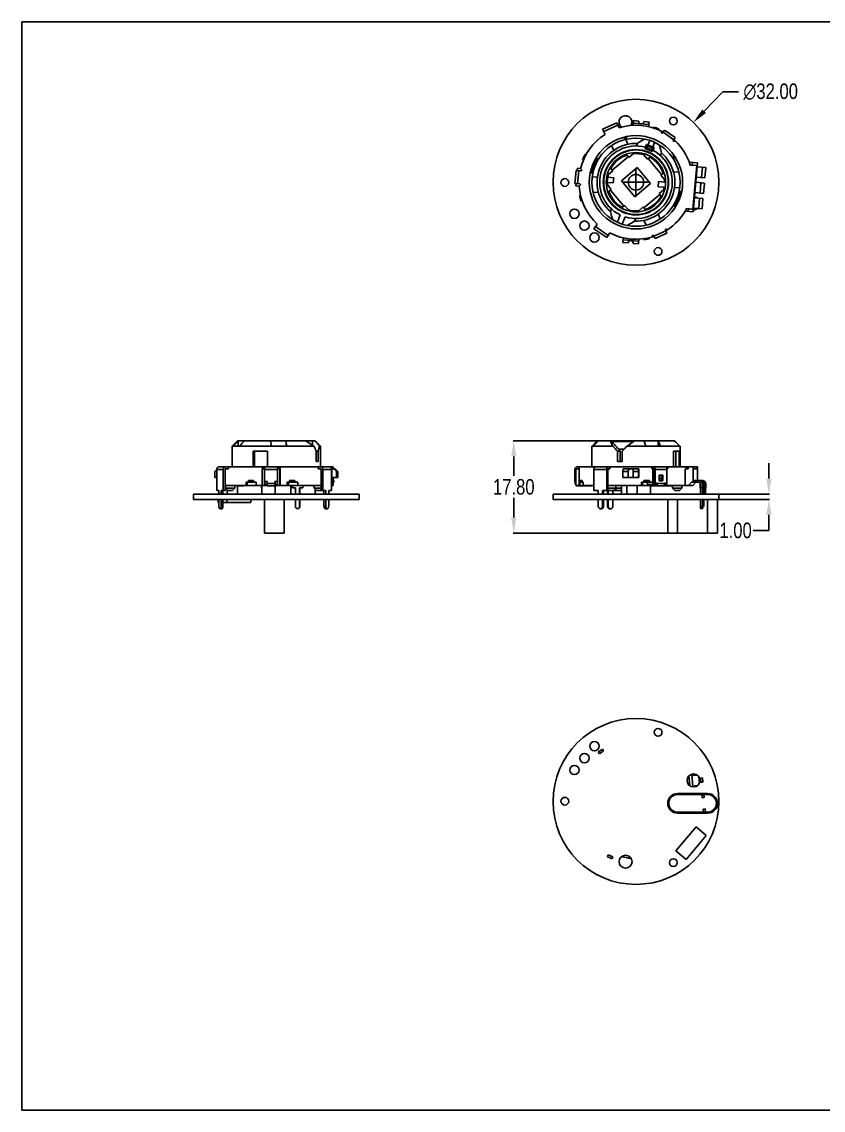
# Model space of a CAD drawing. Header units: millimetres. Extents: x 0 to 297, y 0 to 210.
# Drawn here: x 0 to 154.6, y 0 to 210 of the extents above; entities that cross this region are included whole.
import ezdxf

# ---------------------------------------------------------------- set-up
doc = ezdxf.new("R2010")
doc.units = ezdxf.units.MM
doc.header["$LTSCALE"] = 16.335
doc.header["$PDMODE"] = 3
doc.header["$PDSIZE"] = 0.3125
doc.layers.get('0').update_dxf_attribs({"linetype": 'CONTINUOUS'})
doc.layers.get('Defpoints').update_dxf_attribs({"linetype": 'CONTINUOUS'})
doc.styles.get("Standard").update_dxf_attribs({"font": 'txt', "width": 0.8})
doc.dimstyles.get("Standard").update_dxf_attribs({"dimtxt": 0.15625, "dimasz": 0.1875, "dimexe": 0.125, "dimexo": 0.0625, "dimtad": 0, "dimtih": 1, "dimtoh": 1, "dimdsep": 46, "dimtxsty": 'STANDARD', "dimblk": '_FILLED', "dimblk1": '_FILLED', "dimblk2": '_FILLED', "dimcen": 0.09, "dimazin": 2, "dimtp": 0.01, "dimtm": 0.01, "dimtfac": 1, "dimtofl": 0, "dimtmove": 0, "dimatfit": 3, "dimldrblk": '_FILLED', "dimfxl": 1, "dimtolj": 1, "dimarcsym": 0})

# ---------------------------------------------------------------- blocks, each defined once
blk = doc.blocks.new('_FILLED')
at = {"color": 0, "linetype": 'ByBlock'}
blk.add_solid([(0, 0), (-1, 0.167), (-1, -0.167)], dxfattribs=at)
blk = doc.blocks.new('*D1')
at = {"color": 3, "lineweight": -2}
for p, q in [((135.24, 196.5), (131.63, 192.74)), ((138.24, 196.5), (135.24, 196.5)), ((118.47, 176.36), (118.47, 181.71)), ((115.8, 179.04), (121.15, 179.04))]:
    blk.add_line(p, q, dxfattribs=at)
at = {"layer": 'Defpoints', "color": 0}
for p in [(129.55, 190.58), (107.39, 167.5)]:
    blk.add_point(p, dxfattribs=at)
at = {"color": 3, "lineweight": -2, "xscale": 3, "yscale": 3, "zscale": 3, "rotation": 226.1620560423915}
blk.add_blockref('_FILLED', (129.55, 190.58), dxfattribs=at)
at = {"color": 3, "insert": (144.46, 196.5), "char_height": 3, "attachment_point": 5}
blk.add_mtext('\\A1;∅32.00', dxfattribs=at)
blk = doc.blocks.new('*D2')
at = {"color": 3, "lineweight": -2}
for p, q in [((110.91, 129.15), (94.77, 129.15)), ((94.9, 126.15), (94.9, 122.37)), ((94.9, 114.35), (94.9, 118.12)), ((124.54, 111.35), (94.77, 111.35))]:
    blk.add_line(p, q, dxfattribs=at)
at = {"layer": 'Defpoints', "color": 0}
for p in [(110.97, 129.15), (94.9, 111.35), (124.6, 111.35)]:
    blk.add_point(p, dxfattribs=at)
at = {"color": 3, "lineweight": -2, "xscale": 3, "yscale": 3, "zscale": 3}
for p, rotation in [((94.9, 129.15), 90), ((94.9, 111.35), 270)]:
    blk.add_blockref('_FILLED', p, dxfattribs=dict(at, rotation=rotation))
at = {"color": 3, "insert": (94.9, 120.25), "char_height": 3, "attachment_point": 5}
blk.add_mtext('\\A1;17.80', dxfattribs=at)
blk = doc.blocks.new('*D3')
at = {"color": 3, "lineweight": -2}
for p, q in [((144.11, 121.85), (144.11, 124.85)), ((134.54, 118.85), (144.24, 118.85)), ((134.54, 117.85), (144.24, 117.85)), ((144.11, 114.85), (144.11, 111.85)), ((144.11, 111.85), (141.11, 111.85))]:
    blk.add_line(p, q, dxfattribs=at)
at = {"layer": 'Defpoints', "color": 0}
for p in [(134.47, 118.85), (134.47, 117.85), (144.11, 117.85)]:
    blk.add_point(p, dxfattribs=at)
at = {"color": 3, "lineweight": -2, "xscale": 3, "yscale": 3, "zscale": 3}
for p, rotation in [((144.11, 118.85), 270), ((144.11, 117.85), 90)]:
    blk.add_blockref('_FILLED', p, dxfattribs=dict(at, rotation=rotation))
at = {"color": 3, "insert": (137.69, 111.85), "char_height": 3, "attachment_point": 5}
blk.add_mtext('\\A1;1.00', dxfattribs=at)

msp = doc.modelspace()

# ---------------------------------------------------------------- linework, layer by layer
at = {"color": 7, "linetype": 'Continuous'}
for p, q in [((0, 0), (0, 210)), ((0, 210), (297, 210)), ((114.768, 190.53), (112.049, 189.263)), ((112.508, 188.278), (112.049, 189.263)), ((112.26, 188.809), (114.979, 190.077)), ((115.227, 189.546), (114.768, 190.53)), ((117.928, 190.023), (118.007, 190.922)), ((117.963, 190.424), (120.952, 190.162)), ((119.003, 190.835), (118.007, 190.922)), ((120.995, 190.66), (119.999, 190.748)), ((120.917, 189.761), (120.995, 190.66)), ((121.915, 189.694), (121.897, 189.489)), ((122.868, 189.12), (122.887, 189.33)), ((123.638, 188.592), (123.988, 189.091)), ((126.035, 187.657), (123.988, 189.091)), ((116.534, 187.442), (115.986, 187.659)), ((116.934, 186.376), (116.53, 187.311)), ((116.696, 187.851), (116.534, 187.442)), ((120.772, 186.192), (121.135, 187.108)), ((123.322, 188.909), (123.368, 188.652)), ((123.494, 188.823), (123.373, 188.649)), ((123.494, 188.823), (123.699, 188.679)), ((123.701, 188.682), (125.749, 187.248)), ((125.686, 187.158), (126.035, 187.657)), ((125.747, 187.246), (125.952, 187.102)), ((125.83, 186.928), (125.952, 187.102)), ((125.835, 186.925), (126.092, 186.97)), ((113.776, 186.121), (114.18, 185.186)), ((118.558, 186.035), (118.755, 186.531)), ((120.198, 185.559), (120.493, 186.303)), ((121.686, 184.97), (120.198, 185.559)), ((120.42, 185.686), (120.272, 185.745)), ((120.419, 186.117), (120.51, 186.081)), ((120.437, 185.728), (120.551, 186.28)), ((120.493, 186.303), (121.98, 185.713)), ((121.422, 185.289), (120.609, 185.611)), ((120.721, 186.213), (120.613, 185.691)), ((120.68, 186.014), (121.646, 185.631)), ((121.474, 185.35), (121.753, 185.804)), ((121.759, 185.156), (121.611, 185.214)), ((121.922, 185.736), (121.627, 185.256)), ((121.98, 185.713), (121.686, 184.97)), ((121.701, 185.824), (122.065, 186.74)), ((121.816, 185.563), (121.907, 185.527)), ((108.179, 183.45), (108.389, 183.432)), ((108.866, 184.394), (108.648, 184.413)), ((110.799, 183.691), (111.248, 183.514)), ((116.952, 183.96), (113.887, 181.389)), ((117.08, 183.807), (116.694, 184.267)), ((117.949, 184.536), (117.08, 183.807)), ((120.673, 183.493), (119.944, 184.362)), ((121.133, 183.879), (120.673, 183.493)), ((123.397, 180.557), (120.826, 183.621)), ((123.403, 184.688), (123.206, 184.193)), ((125.644, 183.831), (125.803, 184.23)), ((126.197, 183.612), (125.644, 183.831)), ((128.771, 182.903), (130.343, 182.766)), ((129.303, 182.355), (129.347, 182.853)), ((130.343, 182.766), (129.515, 173.302)), ((106.708, 178.81), (106.926, 181.301)), ((106.926, 181.301), (107.832, 181.222)), ((107.125, 181.284), (107.165, 181.732)), ((107.165, 181.732), (107.794, 181.677)), ((107.424, 181.257), (107.206, 178.767)), ((107.96, 181.468), (107.792, 181.667)), ((110.142, 180.725), (109.691, 180.904)), ((114.016, 181.236), (113.147, 180.507)), ((113.63, 181.696), (114.016, 181.236)), ((118.719, 181.854), (115.655, 179.283)), ((121.29, 178.789), (118.719, 181.854)), ((123.244, 180.429), (123.704, 180.814)), ((126.737, 181.026), (125.72, 180.966)), ((128.959, 182.36), (130.198, 182.251)), ((130.299, 182.268), (129.303, 182.355)), ((130.198, 182.251), (129.461, 173.834)), ((130.278, 182.018), (131.921, 181.875)), ((131.1, 179.939), (131.274, 181.931)), ((131.921, 181.875), (131.747, 179.882)), ((106.708, 178.81), (107.614, 178.731)), ((106.868, 178.345), (106.908, 178.793)), ((111.049, 180.101), (110.032, 180.041)), ((114.096, 178.917), (112.948, 179.017)), ((112.973, 178.512), (113.702, 177.643)), ((113.035, 180.014), (114.183, 179.913)), ((114.183, 179.913), (114.096, 178.917)), ((115.655, 179.283), (118.226, 176.218)), ((118.226, 176.218), (121.29, 178.789)), ((122.85, 179.155), (122.763, 178.159)), ((123.998, 179.055), (122.85, 179.155)), ((123.973, 179.56), (123.244, 180.429)), ((131.66, 178.886), (130.016, 179.03)), ((130.103, 180.026), (131.747, 179.882)), ((130.838, 176.95), (131.012, 178.943)), ((131.66, 178.886), (131.486, 176.894)), ((107.498, 178.29), (106.868, 178.345)), ((107.497, 178.299), (107.697, 178.467)), ((107.779, 176.458), (107.569, 176.477)), ((110.209, 177.046), (111.225, 177.106)), ((113.702, 177.643), (113.242, 177.258)), ((113.548, 177.515), (116.12, 174.451)), ((119.994, 174.112), (123.058, 176.683)), ((122.763, 178.159), (123.911, 178.058)), ((122.93, 176.836), (123.798, 177.565)), ((123.315, 176.376), (122.93, 176.836)), ((125.897, 177.971), (126.913, 178.031)), ((126.001, 174.438), (126.737, 176.51)), ((126.737, 176.51), (127.034, 176.264)), ((126.902, 177.244), (126.785, 177.269)), ((126.874, 177.273), (126.8, 177.335)), ((126.802, 176.683), (126.935, 177.051)), ((127.082, 176.452), (126.802, 176.683)), ((126.803, 177.347), (127.255, 177.168)), ((129.842, 177.038), (131.486, 176.894)), ((107.863, 175.447), (108.081, 175.428)), ((115.813, 174.193), (116.273, 174.579)), ((116.273, 174.579), (117.002, 173.71)), ((126.146, 174.381), (125.698, 174.558)), ((131.398, 175.898), (129.755, 176.041)), ((130.577, 173.962), (130.751, 175.954)), ((131.398, 175.898), (131.224, 173.905)), ((113.543, 173.384), (113.739, 173.879)), ((114.881, 171.332), (115.435, 172.73)), ((115.811, 170.964), (116.365, 172.361)), ((118.997, 173.536), (119.865, 174.265)), ((119.865, 174.265), (120.251, 173.805)), ((123.169, 171.951), (122.765, 172.886)), ((129.515, 173.302), (127.943, 173.439)), ((129.461, 173.834), (128.222, 173.942)), ((128.519, 173.389), (128.562, 173.887)), ((128.562, 173.887), (129.559, 173.8)), ((129.58, 174.049), (131.224, 173.905)), ((110.371, 170.08), (110.994, 170.97)), ((113.115, 168.769), (110.658, 170.49)), ((118.387, 172.037), (118.191, 171.541)), ((120.011, 171.696), (120.415, 170.761)), ((110.371, 170.08), (112.828, 168.36)), ((112.828, 168.36), (113.451, 169.249)), ((115.95, 167.412), (116.029, 168.311)), ((118.939, 167.15), (119.017, 168.049)), ((120.03, 168.147), (120.012, 167.942)), ((121.032, 168.132), (121.051, 168.342)), ((121.623, 168.716), (121.534, 168.471)), ((121.629, 168.718), (121.719, 168.526)), ((121.945, 168.631), (121.719, 168.526)), ((122.158, 168.176), (121.9, 168.728)), ((124.212, 169.686), (121.946, 168.629)), ((122.158, 168.176), (124.424, 169.232)), ((124.424, 169.232), (124.166, 169.784)), ((124.438, 169.794), (124.211, 169.688)), ((124.438, 169.794), (124.348, 169.986)), ((124.599, 169.9), (124.353, 169.989)), ((115.95, 167.412), (116.946, 167.324)), ((118.982, 167.648), (115.994, 167.91)), ((117.942, 167.237), (118.939, 167.15)), ((41.594, 129.148), (40.594, 128.148)), ((40.594, 124.148), (40.594, 128.148)), ((56.319, 128.148), (40.594, 128.148)), ((41.594, 129.148), (56.589, 129.148)), ((41.754, 128.148), (41.754, 129.148)), ((48.029, 129.148), (48.089, 128.148)), ((51.024, 129.148), (51.024, 128.148)), ((51.084, 128.148), (51.024, 129.148)), ((56.594, 129.148), (57.594, 128.148)), ((57.594, 128.148), (57.425, 128.148)), ((57.594, 124.148), (57.594, 128.148)), ((109.973, 124.148), (109.973, 128.148)), ((113.995, 128.148), (109.973, 128.148)), ((110.122, 128.237), (110.032, 128.148)), ((110.973, 129.148), (110.973, 128.9)), ((110.973, 129.148), (125.973, 129.148)), ((118.048, 129.048), (113.82, 129.048)), ((126.973, 128.148), (116.784, 128.148)), ((122.765, 129.148), (122.765, 128.148)), ((125.897, 129.148), (125.935, 129.11)), ((125.973, 129.148), (125.973, 129.074)), ((126.973, 124.148), (126.973, 128.148)), ((44.616, 127.148), (44.616, 124.148)), ((44.616, 127.148), (47.405, 127.148)), ((44.862, 124.148), (44.862, 127.148)), ((47.405, 124.148), (47.405, 127.148)), ((56.798, 127.148), (56.798, 125.148)), ((57.166, 127.148), (56.798, 127.148)), ((57.166, 125.148), (57.166, 127.148)), ((114.881, 127.148), (115.435, 127.148)), ((114.881, 127.148), (114.881, 125.148)), ((116.195, 127.548), (115.081, 127.548)), ((115.435, 125.148), (115.435, 127.148)), ((115.811, 125.148), (115.811, 127.148)), ((125.698, 127.148), (126.803, 127.148)), ((125.698, 127.148), (125.698, 124.148)), ((126.184, 124.148), (126.184, 127.148)), ((126.803, 124.148), (126.803, 127.148)), ((38.053, 124.148), (60.094, 124.148)), ((39.852, 123.748), (39.852, 124.148)), ((46.463, 124.148), (46.463, 123.748)), ((46.663, 123.748), (46.663, 124.148)), ((49.399, 123.748), (49.399, 124.148)), ((49.663, 124.148), (49.663, 123.748)), ((49.831, 123.748), (49.831, 124.148)), ((57.166, 125.148), (56.798, 125.148)), ((57.16, 124.148), (57.16, 123.748)), ((60.094, 123.748), (60.094, 124.148)), ((130.343, 124.148), (107.206, 124.148)), ((107.498, 120.548), (107.497, 124.148)), ((113.451, 123.748), (113.451, 124.148)), ((115.811, 125.148), (114.881, 125.148)), ((121.534, 124.148), (121.534, 123.748)), ((121.623, 123.748), (121.623, 124.148)), ((121.9, 124.148), (121.9, 123.748)), ((124.353, 124.148), (124.353, 124.017)), ((124.599, 123.748), (124.599, 124.148)), ((128.222, 124.148), (128.222, 123.748)), ((128.519, 123.748), (128.519, 124.148)), ((129.515, 121.148), (129.515, 124.148)), ((129.559, 123.748), (129.559, 124.148)), ((130.198, 123.748), (130.198, 124.148)), ((130.299, 123.748), (130.299, 124.148)), ((130.343, 121.498), (130.343, 124.148)), ((37.208, 123.248), (37.6, 123.641)), ((37.208, 122.048), (37.208, 123.248)), ((37.208, 122.048), (37.6, 122.048)), ((37.6, 119.548), (37.6, 123.648)), ((37.6, 123.648), (38.868, 123.648)), ((38.868, 123.648), (38.868, 119.548)), ((39.23, 119.548), (39.23, 123.648)), ((39.321, 123.748), (39.852, 123.748)), ((46.398, 120.548), (46.398, 123.748)), ((46.83, 123.748), (46.398, 123.748)), ((46.829, 121.282), (46.829, 123.648)), ((49.32, 123.648), (46.829, 123.648)), ((49.32, 123.648), (49.32, 121.282)), ((49.337, 123.748), (49.337, 120.548)), ((49.84, 123.748), (49.337, 123.748)), ((49.785, 120.548), (49.785, 123.748)), ((49.84, 120.548), (49.84, 123.748)), ((57.16, 123.748), (57.64, 123.748)), ((57.722, 123.648), (57.722, 119.548)), ((58.05, 123.648), (59.771, 123.648)), ((58.05, 119.548), (58.05, 123.648)), ((59.771, 123.648), (59.771, 119.548)), ((60.482, 123.748), (59.819, 123.748)), ((59.819, 123.748), (59.819, 122.048)), ((59.819, 122.048), (60.98, 122.048)), ((60.094, 120.548), (60.094, 122.048)), ((60.22, 123.748), (60.718, 123.248)), ((60.349, 123.746), (60.351, 123.748)), ((60.98, 123.248), (60.482, 123.748)), ((60.718, 123.248), (60.806, 123.248)), ((60.718, 122.048), (60.718, 123.248)), ((60.806, 122.048), (60.806, 123.248)), ((60.893, 123.248), (60.98, 123.248)), ((60.893, 123.248), (60.893, 122.048)), ((60.98, 122.048), (60.98, 123.248)), ((106.708, 123.648), (106.708, 121.282)), ((106.868, 120.548), (106.868, 123.748)), ((107.498, 123.748), (106.868, 123.748)), ((110.371, 119.548), (110.371, 123.648)), ((110.371, 123.648), (112.828, 123.648)), ((112.828, 123.648), (112.828, 119.548)), ((113.058, 119.548), (113.058, 123.648)), ((113.115, 123.748), (113.451, 123.748)), ((115.994, 123.748), (115.95, 123.248)), ((115.95, 123.248), (116.946, 123.248)), ((115.95, 122.048), (115.95, 123.248)), ((115.95, 122.048), (119.017, 122.048)), ((119.017, 123.748), (115.994, 123.748)), ((116.946, 122.048), (116.946, 123.248)), ((117.944, 123.292), (117.942, 123.248)), ((117.942, 123.248), (118.939, 123.248)), ((117.942, 123.248), (117.942, 122.048)), ((118.939, 123.248), (118.982, 123.748)), ((118.939, 122.048), (118.939, 123.248)), ((119.017, 122.048), (119.017, 123.748)), ((121.534, 123.748), (121.946, 123.748)), ((121.719, 120.748), (121.719, 123.748)), ((121.989, 123.248), (121.719, 123.248)), ((121.989, 123.648), (121.989, 120.982)), ((122.158, 123.648), (124.424, 123.648)), ((122.158, 120.982), (122.158, 123.648)), ((122.928, 122.448), (123.395, 122.448)), ((122.928, 122.448), (122.928, 121.548)), ((123.48, 121.948), (122.928, 121.948)), ((123.019, 122.548), (123.563, 122.548)), ((123.395, 122.448), (123.48, 121.948)), ((123.48, 121.948), (123.48, 121.548)), ((123.653, 122.448), (123.484, 122.448)), ((123.484, 122.448), (123.484, 121.548)), ((123.653, 121.548), (123.653, 122.448)), ((124.599, 123.748), (124.418, 123.748)), ((124.424, 123.648), (124.424, 120.982)), ((124.424, 123.304), (124.438, 123.248)), ((124.438, 123.248), (124.424, 123.248)), ((124.438, 120.548), (124.438, 123.748)), ((128.519, 123.748), (127.943, 123.748)), ((127.943, 123.748), (127.943, 120.548)), ((130.299, 123.748), (129.559, 123.748)), ((39.23, 120.548), (47.345, 120.548)), ((39.275, 120.548), (39.275, 119.998)), ((39.725, 119.548), (39.275, 119.998)), ((39.275, 119.998), (41.075, 119.998)), ((40.625, 119.548), (41.075, 119.998)), ((41.075, 120.548), (41.075, 119.998)), ((41.626, 120.548), (41.626, 118.848)), ((41.626, 120.448), (42.785, 120.448)), ((42.785, 120.548), (42.785, 120.448)), ((43.259, 121.148), (43.259, 120.548)), ((43.259, 121.148), (45.183, 121.148)), ((43.451, 120.548), (43.451, 121.148)), ((43.717, 121.148), (43.717, 121.498)), ((43.717, 121.498), (44.699, 121.498)), ((44.68, 121.498), (44.68, 121.148)), ((44.699, 121.148), (44.699, 121.498)), ((45.183, 120.548), (45.183, 121.148)), ((46.225, 120.062), (46.225, 120.548)), ((46.276, 120.062), (46.225, 120.062)), ((46.276, 118.848), (46.276, 120.548)), ((47.327, 121.282), (46.829, 121.282)), ((46.847, 120.548), (46.847, 121.282)), ((46.873, 121.282), (46.873, 120.748)), ((46.873, 120.748), (47.331, 120.748)), ((47.143, 120.748), (47.143, 120.548)), ((47.327, 120.948), (47.327, 121.282)), ((47.327, 120.948), (48.822, 120.948)), ((47.371, 120.448), (49.041, 120.448)), ((48.822, 121.282), (48.822, 120.948)), ((49.337, 121.282), (48.822, 121.282)), ((48.848, 118.848), (48.848, 120.448)), ((48.856, 120.948), (48.856, 121.282)), ((48.865, 120.848), (48.865, 120.748)), ((48.865, 120.748), (49.337, 120.748)), ((49.038, 120.448), (49.038, 120.748)), ((49.041, 120.748), (49.041, 120.448)), ((49.041, 120.548), (57.722, 120.548)), ((51.16, 121.148), (51.16, 120.548)), ((51.16, 121.148), (53.221, 121.148)), ((51.42, 120.548), (51.42, 121.148)), ((51.654, 121.148), (51.654, 121.498)), ((51.654, 121.498), (52.702, 121.498)), ((51.912, 118.848), (51.912, 120.548)), ((52.202, 120.062), (52.202, 120.548)), ((52.8, 120.062), (52.202, 120.062)), ((52.683, 121.498), (52.683, 121.148)), ((52.702, 121.148), (52.702, 121.498)), ((52.8, 118.848), (52.8, 120.062)), ((53.221, 120.548), (53.221, 121.148)), ((54.225, 120.062), (53.597, 120.062)), ((53.597, 120.062), (53.597, 118.848)), ((53.627, 120.062), (53.627, 118.848)), ((54.194, 120.548), (54.194, 120.062)), ((54.225, 120.548), (54.225, 120.062)), ((56.154, 120.548), (56.154, 120.448)), ((56.154, 120.448), (56.41, 120.448)), ((56.41, 120.548), (56.41, 119.998)), ((56.86, 119.548), (56.41, 119.998)), ((56.41, 119.998), (57.722, 119.998)), ((56.562, 119.846), (56.562, 118.848)), ((59.771, 120.548), (60.094, 120.548)), ((60.094, 121.498), (60.188, 121.498)), ((60.094, 121.148), (60.188, 121.148)), ((60.188, 121.148), (60.188, 121.498)), ((106.868, 121.282), (106.708, 121.282)), ((106.752, 121.282), (106.752, 120.948)), ((106.868, 120.548), (110.371, 120.548)), ((107.25, 120.448), (110.041, 120.448)), ((107.569, 121.498), (108.081, 121.498)), ((107.569, 121.148), (107.569, 121.498)), ((107.569, 121.148), (108.276, 121.148)), ((107.669, 121.148), (107.669, 120.548)), ((107.863, 121.498), (107.863, 121.148)), ((108.081, 121.148), (108.081, 121.498)), ((108.276, 120.548), (108.276, 121.148)), ((109.225, 120.448), (109.225, 120.548)), ((110.041, 120.548), (110.041, 120.448)), ((113.058, 120.548), (121.365, 120.548)), ((113.058, 119.998), (115.655, 119.998)), ((113.253, 119.548), (113.058, 119.743)), ((114.153, 119.548), (114.603, 119.998)), ((114.752, 119.548), (114.452, 119.848)), ((114.603, 120.548), (114.603, 119.998)), ((115.655, 118.848), (115.655, 120.548)), ((116.732, 120.548), (116.732, 118.848)), ((118.732, 120.548), (118.732, 118.848)), ((119.522, 121.148), (121.719, 121.148)), ((119.522, 121.148), (119.522, 120.548)), ((119.71, 120.548), (119.71, 121.148)), ((120.012, 121.498), (121.051, 121.498)), ((120.012, 121.148), (120.012, 121.498)), ((120.706, 120.548), (120.706, 121.148)), ((120.706, 120.748), (122.399, 120.748)), ((121.032, 121.498), (121.032, 121.148)), ((121.051, 121.148), (121.051, 121.498)), ((121.29, 118.848), (121.29, 120.548)), ((121.365, 120.748), (121.365, 120.448)), ((121.365, 120.448), (125.339, 120.448)), ((121.435, 120.748), (121.435, 120.448)), ((121.989, 120.982), (122.611, 120.982)), ((122.399, 120.748), (122.398, 120.848)), ((122.442, 120.982), (122.442, 120.948)), ((122.611, 120.948), (122.611, 120.982)), ((123.97, 120.948), (122.611, 120.948)), ((122.928, 121.548), (123.48, 121.548)), ((123.563, 121.448), (123.019, 121.448)), ((123.484, 121.548), (123.653, 121.548)), ((123.883, 120.548), (129.446, 120.548)), ((123.951, 120.748), (124.438, 120.748)), ((124.424, 120.982), (123.97, 120.982)), ((123.97, 120.982), (123.97, 120.948)), ((124.03, 120.548), (124.03, 120.448)), ((125.542, 120.548), (125.542, 119.998)), ((125.542, 119.998), (127.342, 119.998)), ((125.992, 119.548), (125.542, 119.998)), ((126.892, 119.548), (127.342, 119.998)), ((127.342, 120.548), (127.342, 119.998)), ((129.216, 121.148), (128.618, 120.548)), ((129.216, 121.148), (130.577, 121.148)), ((129.446, 120.548), (130.044, 121.148)), ((129.58, 121.498), (131.274, 121.498)), ((129.58, 121.498), (129.58, 121.148)), ((130.875, 120.848), (130.875, 120.062)), ((130.875, 120.062), (131.276, 120.062)), ((130.928, 120.062), (130.928, 118.848)), ((131.398, 120.848), (131.224, 120.848)), ((131.224, 120.848), (131.224, 120.062)), ((131.276, 120.062), (131.276, 118.848)), ((131.346, 120.062), (131.538, 120.062)), ((131.346, 118.848), (131.346, 120.062)), ((131.398, 120.062), (131.398, 120.848)), ((131.66, 120.848), (131.486, 120.848)), ((131.486, 120.848), (131.486, 120.062)), ((131.538, 120.062), (131.538, 118.848)), ((131.608, 120.062), (131.799, 120.062)), ((131.608, 118.848), (131.608, 120.062)), ((131.66, 120.062), (131.66, 120.848)), ((131.921, 120.848), (131.747, 120.848)), ((131.747, 120.062), (131.747, 120.848)), ((131.799, 118.848), (131.799, 120.062)), ((131.921, 120.062), (131.869, 120.062)), ((131.869, 120.062), (131.869, 118.848)), ((131.921, 120.848), (131.921, 120.062)), ((33.094, 117.848), (33.094, 118.848)), ((65.094, 118.848), (33.094, 118.848)), ((33.094, 117.848), (65.094, 117.848)), ((37.6, 119.548), (38.022, 119.548)), ((37.893, 117.848), (37.893, 117.248)), ((38.022, 118.848), (38.022, 119.548)), ((38.022, 116.548), (38.022, 117.848)), ((38.445, 119.548), (38.445, 118.848)), ((38.445, 119.548), (39.23, 119.548)), ((38.445, 117.848), (38.445, 116.548)), ((38.807, 118.848), (38.807, 119.548)), ((38.807, 116.548), (38.807, 117.848)), ((39.544, 117.848), (39.544, 117.248)), ((39.626, 119.647), (39.626, 118.848)), ((39.725, 119.548), (40.625, 119.548)), ((44.177, 117.848), (44.177, 117.248)), ((46.823, 116.462), (46.823, 117.848)), ((46.839, 111.348), (46.839, 117.848)), ((50.639, 117.848), (50.639, 111.348)), ((52.8, 116.462), (52.8, 117.848)), ((53.597, 117.848), (53.597, 116.462)), ((53.627, 117.848), (53.627, 116.462)), ((56.86, 119.548), (58.623, 119.548)), ((58.296, 119.548), (58.296, 118.848)), ((58.296, 117.848), (58.296, 116.548)), ((58.623, 118.848), (58.623, 119.548)), ((58.623, 116.548), (58.623, 117.848)), ((59.197, 119.548), (59.771, 119.548)), ((59.197, 119.548), (59.197, 118.848)), ((59.197, 117.848), (59.197, 116.548)), ((65.094, 117.848), (65.094, 118.848)), ((102.473, 117.848), (102.473, 118.848)), ((134.473, 118.848), (102.473, 118.848)), ((102.473, 117.848), (134.473, 117.848)), ((110.371, 119.548), (111.19, 119.548)), ((111.19, 118.848), (111.19, 119.548)), ((111.19, 116.548), (111.19, 117.848)), ((112.009, 119.548), (113.124, 119.548)), ((112.009, 119.548), (112.009, 118.848)), ((112.009, 117.848), (112.009, 116.548)), ((112.238, 118.848), (112.238, 119.548)), ((112.238, 116.548), (112.238, 117.848)), ((112.955, 119.548), (112.955, 118.848)), ((112.955, 117.848), (112.955, 116.548)), ((113.124, 118.848), (113.124, 119.548)), ((113.124, 116.548), (113.124, 117.848)), ((113.253, 119.548), (115.651, 119.548)), ((114.031, 119.548), (114.031, 118.848)), ((114.031, 117.848), (114.031, 116.548)), ((124.601, 117.848), (124.601, 111.348)), ((125.992, 119.548), (126.892, 119.548)), ((126.501, 117.848), (126.501, 111.348)), ((130.928, 117.848), (130.928, 116.462)), ((131.276, 117.848), (131.276, 116.462)), ((131.346, 116.462), (131.346, 117.848)), ((131.538, 117.848), (131.538, 116.462)), ((132.301, 111.348), (132.301, 117.848)), ((134.201, 117.848), (134.201, 111.348)), ((134.473, 117.848), (134.473, 118.848)), ((38.022, 117.248), (37.893, 117.248)), ((38.234, 116.048), (38.596, 116.048)), ((38.445, 116.548), (38.807, 116.548)), ((44.177, 117.248), (38.807, 117.248)), ((53.597, 116.462), (53.627, 116.462)), ((58.296, 116.548), (58.623, 116.548)), ((58.583, 116.048), (58.91, 116.048)), ((111.829, 116.048), (111.599, 116.048)), ((112.009, 116.548), (112.238, 116.548)), ((112.955, 116.548), (113.124, 116.548)), ((113.408, 116.048), (113.577, 116.048)), ((130.928, 116.462), (131.276, 116.462)), ((131.311, 116.062), (130.963, 116.062)), ((46.839, 111.348), (50.639, 111.348)), ((124.601, 111.348), (134.201, 111.348)), ((112.009, 69.671), (111.19, 69.098)), ((111.419, 68.77), (112.238, 69.344)), ((112.009, 69.671), (112.238, 69.344)), ((111.419, 68.77), (111.19, 69.098)), ((128.847, 62.616), (128.683, 64.483)), ((129.256, 64.819), (129.469, 62.385)), ((129.554, 64.863), (129.58, 64.556)), ((129.58, 64.556), (130.314, 64.62)), ((130.712, 63.099), (130.604, 64.332)), ((130.928, 64.071), (131.276, 64.102)), ((130.928, 64.071), (130.997, 63.274)), ((131.346, 63.305), (130.997, 63.274)), ((131.346, 63.305), (131.276, 64.102)), ((126.501, 61.113), (132.301, 61.113)), ((132.301, 60.913), (126.501, 60.913)), ((130.309, 62.612), (129.755, 62.563)), ((129.755, 62.563), (129.769, 62.395)), ((131.204, 60.913), (131.259, 60.286)), ((131.608, 60.316), (131.555, 60.913)), ((131.608, 60.316), (131.259, 60.286)), ((126.501, 57.513), (132.301, 57.513)), ((132.301, 57.313), (126.501, 57.313)), ((131.451, 58.094), (131.799, 58.124)), ((131.451, 58.094), (131.501, 57.513)), ((131.519, 57.313), (131.52, 57.297)), ((131.704, 57.313), (131.52, 57.297)), ((131.853, 57.513), (131.799, 58.124)), ((130.06, 54.651), (126.173, 50.019)), ((132.028, 53), (130.06, 54.651)), ((128.141, 48.367), (132.028, 53)), ((112.955, 48.919), (113.124, 49.282)), ((112.955, 48.919), (113.862, 48.497)), ((114.031, 48.859), (113.124, 49.282)), ((114.031, 48.859), (113.862, 48.497)), ((126.173, 50.019), (128.141, 48.367)), ((0, 0), (297, 0))]:
    msp.add_line(p, q, dxfattribs=at)
for centre, radius in [((118.473, 179.036), 16), ((125.678, 190.841), 0.75), ((118.473, 179.036), 9), ((118.473, 179.036), 8.5), ((118.473, 179.036), 6.3), ((118.473, 179.036), 6.225), ((118.473, 179.036), 5.725), ((104.755, 178.987), 0.75), ((118.473, 179.036), 1.5), ((106.6, 172.962), 0.9), ((108.529, 170.664), 0.9), ((110.457, 168.366), 0.9), ((122.743, 165.69), 0.75), ((118.473, 59.568), 16), ((122.743, 72.914), 0.75), ((110.457, 70.239), 0.9), ((108.529, 67.94), 0.9), ((106.6, 65.642), 0.9), ((129.576, 63.621), 1.25), ((104.755, 59.617), 0.75), ((116.462, 47.955), 1.25), ((125.678, 47.764), 0.75)]:
    msp.add_circle(centre, radius, dxfattribs=at)
for centre, radius, start, end in [((116.462, 190.649), 1.25, 327.1482, 232.56871), ((118.473, 179.036), 11, 62.8375, 107.16254), ((119.501, 190.791), 0.5, 175.00002, 355.00002), ((118.473, 179.036), 11.2, 66.79006, 72.10212), ((118.473, 179.036), 11, 122.8375, 166.15931), ((118.473, 179.036), 8.7, 102.73259, 103.51096), ((123.515, 188.678), 0.15, 190.00002, 325.00002), ((125.809, 187.072), 0.15, 145.00002, 280.00002), ((118.473, 179.036), 11, 17.58733, 47.16254), ((118.473, 179.036), 7.5, 87.84704, 228.9046), ((118.473, 179.036), 7, 74.93824, 244.27977), ((118.473, 179.036), 7, 252.47186, 61.81339), ((116.319, 184.367), 0.85, 52.53021, 57.37483), ((118.072, 184.772), 0.85, 147.66402, 153.46982), ((118.072, 184.772), 0.85, 34.53021, 39.35875), ((119.864, 184.615), 0.85, 129.12552, 135.46982), ((121.073, 185.596), 0.65, 168.32788, 192.03642), ((121.073, 185.596), 0.47, 168.32788, 208.34372), ((119.864, 184.615), 0.85, 16.53021, 21.46514), ((121.073, 185.596), 0.47, 288.40809, 328.42376), ((121.073, 185.596), 0.65, 304.71522, 328.42376), ((118.473, 179.036), 11.2, 151.31016, 156.79006), ((118.473, 179.036), 8.7, 148.42723, 168.31753), ((113.596, 182.083), 0.85, 88.53021, 93.80732), ((118.473, 179.036), 5.525, 108.7775, 151.22253), ((114.777, 183.441), 0.85, 184.41562, 189.46982), ((114.777, 183.441), 0.85, 70.53021, 75.55814), ((116.319, 184.367), 0.85, 166.12112, 171.46982), ((118.473, 179.036), 5.525, 74.56034, 95.43969), ((118.473, 179.036), 7.5, 267.84704, 48.9046), ((121.52, 183.912), 0.85, 111.09596, 117.46982), ((118.473, 179.036), 5.525, 18.7775, 61.22253), ((121.52, 183.912), 0.85, 358.53021, 3.72387), ((122.878, 182.732), 0.85, 93.74828, 99.46982), ((118.473, 179.036), 8.7, 33.22669, 34.04784), ((107.845, 181.371), 0.15, 265.00002, 40.00002), ((112.894, 180.427), 0.85, 106.53021, 112.2917), ((113.596, 182.083), 0.85, 202.63809, 207.46982), ((122.878, 182.732), 0.85, 340.53021, 346.18683), ((123.804, 181.19), 0.85, 76.25949, 81.46982), ((123.804, 181.19), 0.85, 322.53021, 328.90887), ((107.601, 178.582), 0.15, 310.00002, 85.00002), ((112.737, 178.635), 0.85, 124.53021, 130.86472), ((112.894, 180.427), 0.85, 220.66061, 225.46982), ((118.473, 179.036), 5.525, 164.56034, 185.43969), ((118.473, 179.036), 5.525, 0.19226, 5.43969), ((124.209, 179.437), 0.85, 58.52432, 63.46982), ((124.209, 179.437), 0.85, 304.53021, 310.86472), ((118.473, 179.036), 11, 183.84073, 227.16254), ((118.473, 179.036), 11.2, 193.20997, 198.68988), ((112.737, 178.635), 0.85, 238.52432, 243.46982), ((113.141, 176.882), 0.85, 142.53021, 148.90887), ((118.473, 179.036), 5.525, 198.7775, 241.22253), ((118.473, 179.036), 5.525, 344.56034, 349.80777), ((124.052, 177.645), 0.85, 286.53021, 292.2917), ((124.052, 177.645), 0.85, 40.66061, 45.46982), ((169.1, 160.516), 45.282, 159.08214, 159.31636), ((126.746, 177.119), 0.2, 340.23666, 50.37582), ((113.141, 176.882), 0.85, 256.25949, 261.46982), ((114.068, 175.34), 0.85, 160.53021, 166.18683), ((114.068, 175.34), 0.85, 273.74828, 279.46982), ((118.473, 179.036), 5.525, 288.7775, 331.22253), ((122.169, 174.631), 0.85, 4.41562, 9.46982), ((123.349, 175.989), 0.85, 268.53021, 273.80732), ((123.349, 175.989), 0.85, 22.63809, 27.46982), ((118.473, 179.036), 8.7, 328.42247, 334.59222), ((129.576, 174.984), 1.25, 54.00231, 81.06051), ((115.426, 174.16), 0.85, 178.53021, 183.72387), ((115.426, 174.16), 0.85, 291.09596, 297.46982), ((117.082, 173.457), 0.85, 196.53021, 201.46514), ((118.473, 179.036), 5.525, 254.56034, 275.43969), ((117.082, 173.457), 0.85, 309.12552, 315.46982), ((118.874, 173.3), 0.85, 214.53021, 219.35875), ((118.874, 173.3), 0.85, 327.66402, 333.46982), ((120.627, 173.705), 0.85, 232.53021, 237.37483), ((120.627, 173.705), 0.85, 346.12112, 351.46982), ((122.169, 174.631), 0.85, 250.53021, 255.55814), ((118.473, 179.036), 11, 302.8375, 332.4127), ((129.576, 174.984), 1.25, 268.95169, 306.48739), ((118.473, 179.036), 11, 242.8375, 287.16254), ((118.473, 179.036), 11.2, 277.89791, 283.20997), ((121.764, 168.664), 0.15, 25.00002, 160.00002), ((124.302, 169.848), 0.15, 70.00002, 205.00002), ((117.444, 167.281), 0.5, 355.00002, 175.00002), ((477.777, -279.28), 597.437, 136.871608, 137.002873), ((478.967, -279.28), 597.437, 136.871608, 137.002873), ((546.273, -314.035), 621.03, 134.469238, 134.600784), ((-313.819, -318.777), 627.684, 45.399748, 45.524955), ((52.452, 123.649), 5.623, 178.97747, 180.00451), ((52.107, 123.655), 5.278, 178.66063, 178.9752), ((54.988, 123.648), 5.668, 178.98152, 180.00047), ((54.597, 123.655), 5.278, 178.66074, 178.9752), ((54.444, 120.948), 5.623, 179.99543, 181.02565), ((54.098, 120.942), 5.276, 181.02799, 181.33939), ((53.557, 120.928), 4.735, 181.32436, 182.21222), ((107.253, 120.948), 0.501, 179.98633, 219.30964), ((107.25, 120.945), 0.497, 233.64678, 269.99237), ((47.227, 116.462), 0.404, 180.05172, 194.55376), ((126.501, 59.213), 1.9, 90, 270), ((126.501, 59.213), 1.7, 90, 270), ((132.301, 59.213), 1.9, 270, 90), ((132.301, 59.213), 1.7, 270, 90), ((118.473, 59.568), 11, 255.42109, 264.95249)]:
    msp.add_arc(centre, radius, start, end, dxfattribs=at)
for centre, major_axis, ratio, start_param, end_param in [((49.094, 126.648), (5.79, 5.79), 0.6792908, -0.7295619, -0.6088975), ((49.094, 126.648), (-7.031, 7.031), 0.6792908, -2.1086304, -1.9900883), ((49.094, 126.648), (7.031, 7.031), 0.6792908, -0.9152473, -0.7967052), ((118.473, 126.648), (-6.876, 6.876), 0.1909789, 1.0168825, 1.3106003), ((118.473, 126.648), (-8.349, 8.349), 0.1909789, 1.2046901, 1.3232322), ((118.473, 126.648), (8.349, 8.349), 0.1909789, -4.701082, -4.5825399), ((60.849, 123.248), (-0.5, 0.5), 0.0436608, 0.0436331, 1.5271632), ((60.849, 123.248), (-0.5, 0.5), 0.0436608, -1.6144294, -0.0436331), ((117.444, 123.248), (0.369, 0.369), 0.9163314, -0.741765, 2.3125614)]:
    msp.add_ellipse(centre, major_axis=major_axis, ratio=ratio, start_param=start_param, end_param=end_param, dxfattribs=at)
for points, knots in [([(118.755, 186.531), (118.87, 186.606), (119.33, 186.899), (119.803, 187.172), (120.162, 187.367)], [0, 0, 0, 0, 0.2527602, 1, 1, 1, 1]), ([(122.95, 186.261), (122.993, 186.133), (123.159, 185.613), (123.306, 185.087), (123.403, 184.688)], [0, 0, 0, 0, 0.2474053, 1, 1, 1, 1]), ([(113.995, 171.811), (113.953, 171.939), (113.786, 172.459), (113.64, 172.985), (113.543, 173.384)], [0, 0, 0, 0, 0.2474053, 1, 1, 1, 1]), ([(118.191, 171.541), (118.075, 171.466), (117.615, 171.173), (117.142, 170.9), (116.784, 170.705)], [0, 0, 0, 0, 0.2527602, 1, 1, 1, 1]), ([(56.319, 128.148), (56.191, 128.235), (55.674, 128.579), (55.148, 128.91), (54.746, 129.148)], [0, 0, 0, 0, 0.2486195, 1, 1, 1, 1]), ([(56.589, 129.148), (56.664, 129.069), (56.958, 128.748), (57.231, 128.409), (57.425, 128.148)], [0, 0, 0, 0, 0.2523043, 1, 1, 1, 1]), ([(113.995, 128.148), (113.953, 128.234), (113.795, 128.563), (113.645, 128.898), (113.543, 129.148)], [0, 0, 0, 0, 0.2597686, 1, 1, 1, 1]), ([(118.191, 129.148), (118.074, 129.068), (117.602, 128.739), (117.134, 128.404), (116.784, 128.148)], [0, 0, 0, 0, 0.2462333, 1, 1, 1, 1]), ([(120.011, 129.148), (120.045, 129.065), (120.18, 128.732), (120.315, 128.399), (120.415, 128.148)], [0, 0, 0, 0, 0.2498392, 1, 1, 1, 1]), ([(123.169, 128.148), (123.136, 128.232), (123.001, 128.565), (122.866, 128.899), (122.765, 129.148)], [0, 0, 0, 0, 0.2501511, 1, 1, 1, 1]), ([(38.053, 124.148), (38.023, 124.148), (37.964, 124.142), (37.878, 124.113), (37.799, 124.066), (37.706, 123.982), (37.622, 123.842), (37.6, 123.713), (37.6, 123.648)], [0, 0, 0, 0, 0.1191326, 0.2393166, 0.3611787, 0.485325, 0.7394314, 1, 1, 1, 1]), ([(38.868, 123.648), (38.868, 123.713), (38.89, 123.842), (38.974, 123.982), (39.067, 124.066), (39.146, 124.113), (39.231, 124.142), (39.291, 124.148), (39.321, 124.148)], [0, 0, 0, 0, 0.2605685, 0.5146749, 0.6388212, 0.7606833, 0.8808674, 1, 1, 1, 1]), ([(46.873, 124.148), (46.869, 124.148), (46.865, 124.142), (46.862, 124.133), (46.857, 124.115), (46.851, 124.086), (46.846, 124.042), (46.84, 123.987), (46.834, 123.898), (46.832, 123.828), (46.831, 123.778)], [0, 0, 0, 0, 0.0258978, 0.0498224, 0.0818294, 0.1698929, 0.2885988, 0.4350469, 0.6055091, 1, 1, 1, 1]), ([(49.321, 123.778), (49.322, 123.828), (49.325, 123.898), (49.331, 123.987), (49.336, 124.042), (49.342, 124.086), (49.347, 124.115), (49.352, 124.133), (49.356, 124.142), (49.36, 124.148), (49.363, 124.148)], [0, 0, 0, 0, 0.3944898, 0.564952, 0.7114004, 0.8301066, 0.9181705, 0.9501776, 0.9741022, 1, 1, 1, 1]), ([(57.64, 124.148), (57.667, 124.148), (57.721, 124.142), (57.827, 124.103), (57.942, 124.005), (58.03, 123.84), (58.05, 123.713), (58.05, 123.648)], [0, 0, 0, 0, 0.1128932, 0.2279099, 0.4684994, 0.7279512, 1, 1, 1, 1]), ([(59.771, 123.648), (59.771, 123.713), (59.75, 123.84), (59.663, 124.005), (59.547, 124.103), (59.442, 124.142), (59.388, 124.148), (59.361, 124.148)], [0, 0, 0, 0, 0.2720487, 0.5315005, 0.77209, 0.8871068, 1, 1, 1, 1]), ([(106.708, 123.648), (106.708, 123.713), (106.734, 123.845), (106.845, 124.011), (107.011, 124.122), (107.142, 124.148), (107.206, 124.148)], [0, 0, 0, 0, 0.2504613, 0.5006226, 0.7504192, 1, 1, 1, 1]), ([(110.658, 124.148), (110.639, 124.148), (110.599, 124.141), (110.544, 124.111), (110.495, 124.064), (110.435, 123.976), (110.384, 123.835), (110.371, 123.713), (110.371, 123.648)], [0, 0, 0, 0, 0.0904326, 0.1874509, 0.2954283, 0.4163132, 0.6930998, 1, 1, 1, 1]), ([(112.828, 123.648), (112.828, 123.713), (112.841, 123.835), (112.892, 123.976), (112.952, 124.064), (113.002, 124.111), (113.057, 124.141), (113.096, 124.148), (113.115, 124.148)], [0, 0, 0, 0, 0.3069001, 0.5836867, 0.7045716, 0.812549, 0.9095673, 1, 1, 1, 1]), ([(121.946, 124.148), (121.961, 124.148), (121.991, 124.141), (122.031, 124.11), (122.067, 124.062), (122.093, 124.012), (122.11, 123.965), (122.127, 123.911), (122.143, 123.838), (122.155, 123.745), (122.158, 123.681), (122.158, 123.648)], [0, 0, 0, 0, 0.072834, 0.1568465, 0.2582114, 0.3785885, 0.4456052, 0.5166903, 0.6691835, 0.8320189, 1, 1, 1, 1]), ([(124.424, 123.648), (124.424, 123.681), (124.421, 123.745), (124.409, 123.838), (124.393, 123.911), (124.376, 123.965), (124.358, 124.012), (124.333, 124.062), (124.297, 124.11), (124.257, 124.141), (124.226, 124.148), (124.212, 124.148)], [0, 0, 0, 0, 0.1679811, 0.3308164, 0.4833096, 0.5543947, 0.6214114, 0.7417885, 0.8431535, 0.927166, 1, 1, 1, 1]), ([(39.321, 123.748), (39.309, 123.748), (39.285, 123.743), (39.254, 123.72), (39.235, 123.687), (39.23, 123.661), (39.23, 123.648)], [0, 0, 0, 0, 0.2385729, 0.4839633, 0.7387401, 1, 1, 1, 1]), ([(57.722, 123.648), (57.722, 123.661), (57.718, 123.687), (57.701, 123.72), (57.674, 123.743), (57.651, 123.748), (57.64, 123.748)], [0, 0, 0, 0, 0.2724776, 0.5323344, 0.7733008, 1, 1, 1, 1]), ([(113.115, 123.748), (113.107, 123.748), (113.09, 123.742), (113.072, 123.718), (113.06, 123.686), (113.058, 123.661), (113.058, 123.648)], [0, 0, 0, 0, 0.1857882, 0.4142094, 0.6919913, 1, 1, 1, 1]), ([(121.989, 123.648), (121.989, 123.661), (121.987, 123.68), (121.982, 123.704), (121.974, 123.727), (121.96, 123.748), (121.946, 123.748)], [0, 0, 0, 0, 0.3368664, 0.4923851, 0.6329754, 1, 1, 1, 1]), ([(122.955, 122.519), (122.946, 122.51), (122.933, 122.487), (122.928, 122.461), (122.928, 122.448)], [0, 0, 0, 0, 0.4937641, 1, 1, 1, 1]), ([(123.019, 122.548), (123.007, 122.548), (122.983, 122.543), (122.963, 122.528), (122.955, 122.519)], [0, 0, 0, 0, 0.4929102, 1, 1, 1, 1]), ([(123.393, 122.548), (123.405, 122.548), (123.43, 122.543), (123.449, 122.528), (123.458, 122.519)], [0, 0, 0, 0, 0.4929102, 1, 1, 1, 1]), ([(123.458, 122.519), (123.466, 122.51), (123.48, 122.487), (123.484, 122.461), (123.484, 122.448)], [0, 0, 0, 0, 0.4937641, 1, 1, 1, 1]), ([(123.627, 122.519), (123.618, 122.528), (123.599, 122.543), (123.574, 122.548), (123.563, 122.548)], [0, 0, 0, 0, 0.5070898, 1, 1, 1, 1]), ([(123.653, 122.448), (123.653, 122.461), (123.649, 122.487), (123.635, 122.51), (123.627, 122.519)], [0, 0, 0, 0, 0.5062359, 1, 1, 1, 1]), ([(47.327, 120.948), (47.327, 120.931), (47.328, 120.863), (47.329, 120.796), (47.331, 120.745)], [0, 0, 0, 0, 0.2565941, 1, 1, 1, 1]), ([(47.331, 120.745), (47.333, 120.705), (47.336, 120.647), (47.342, 120.575), (47.346, 120.532), (47.352, 120.497), (47.357, 120.474), (47.361, 120.461), (47.364, 120.453), (47.368, 120.448), (47.371, 120.448)], [0, 0, 0, 0, 0.4016688, 0.5715366, 0.7160052, 0.8322505, 0.9182487, 0.9495653, 0.9731741, 1, 1, 1, 1]), ([(48.865, 120.448), (48.862, 120.448), (48.859, 120.453), (48.855, 120.461), (48.851, 120.474), (48.846, 120.497), (48.841, 120.532), (48.836, 120.575), (48.83, 120.647), (48.827, 120.705), (48.825, 120.745)], [0, 0, 0, 0, 0.0268259, 0.0504347, 0.0817512, 0.1677494, 0.2839947, 0.4284633, 0.598331, 1, 1, 1, 1]), ([(48.856, 120.948), (48.856, 120.936), (48.857, 120.917), (48.858, 120.894), (48.859, 120.879), (48.86, 120.866), (48.862, 120.857), (48.863, 120.852), (48.864, 120.848), (48.865, 120.848)], [0, 0, 0, 0, 0.3785021, 0.5497047, 0.6998381, 0.8234147, 0.9160815, 0.9745979, 1, 1, 1, 1]), ([(122.398, 120.848), (122.401, 120.848), (122.407, 120.849), (122.416, 120.855), (122.423, 120.865), (122.432, 120.883), (122.44, 120.911), (122.442, 120.935), (122.442, 120.948)], [0, 0, 0, 0, 0.072624, 0.155719, 0.2562021, 0.3760174, 0.6669412, 1, 1, 1, 1]), ([(122.611, 120.948), (122.611, 120.916), (122.608, 120.852), (122.597, 120.759), (122.58, 120.686), (122.564, 120.632), (122.546, 120.585), (122.521, 120.535), (122.485, 120.487), (122.444, 120.456), (122.414, 120.448), (122.4, 120.448)], [0, 0, 0, 0, 0.1679811, 0.3308164, 0.4833096, 0.5543947, 0.6214114, 0.7417885, 0.8431535, 0.927166, 1, 1, 1, 1]), ([(122.928, 121.548), (122.928, 121.535), (122.933, 121.51), (122.946, 121.487), (122.955, 121.478)], [0, 0, 0, 0, 0.5062359, 1, 1, 1, 1]), ([(122.955, 121.478), (122.963, 121.469), (122.983, 121.454), (123.007, 121.448), (123.019, 121.448)], [0, 0, 0, 0, 0.5070898, 1, 1, 1, 1]), ([(123.458, 121.478), (123.449, 121.469), (123.43, 121.454), (123.405, 121.448), (123.393, 121.448)], [0, 0, 0, 0, 0.5070898, 1, 1, 1, 1]), ([(123.484, 121.548), (123.484, 121.535), (123.48, 121.51), (123.466, 121.487), (123.458, 121.478)], [0, 0, 0, 0, 0.5062359, 1, 1, 1, 1]), ([(123.563, 121.448), (123.574, 121.448), (123.599, 121.454), (123.618, 121.469), (123.627, 121.478)], [0, 0, 0, 0, 0.4929102, 1, 1, 1, 1]), ([(123.627, 121.478), (123.635, 121.487), (123.649, 121.51), (123.653, 121.535), (123.653, 121.548)], [0, 0, 0, 0, 0.4937641, 1, 1, 1, 1]), ([(123.759, 120.448), (123.773, 120.448), (123.804, 120.456), (123.844, 120.487), (123.88, 120.535), (123.905, 120.585), (123.923, 120.632), (123.94, 120.686), (123.956, 120.759), (123.968, 120.852), (123.97, 120.916), (123.97, 120.948)], [0, 0, 0, 0, 0.072834, 0.1568465, 0.2582114, 0.3785885, 0.4456052, 0.5166903, 0.6691835, 0.8320189, 1, 1, 1, 1]), ([(125.509, 120.545), (125.486, 120.517), (125.448, 120.48), (125.386, 120.453), (125.354, 120.448), (125.339, 120.448)], [0, 0, 0, 0, 0.535898, 0.7735505, 1, 1, 1, 1]), ([(130.577, 121.498), (130.661, 121.498), (130.831, 121.465), (131.046, 121.32), (131.19, 121.104), (131.224, 120.933), (131.224, 120.848)], [0, 0, 0, 0, 0.2495806, 0.4993773, 0.7495386, 1, 1, 1, 1]), ([(130.875, 120.848), (130.875, 120.887), (130.86, 120.966), (130.793, 121.066), (130.694, 121.133), (130.615, 121.148), (130.577, 121.148)], [0, 0, 0, 0, 0.2504767, 0.5006227, 0.7504042, 1, 1, 1, 1]), ([(131.398, 120.848), (131.398, 120.933), (131.365, 121.104), (131.221, 121.32), (131.006, 121.465), (130.835, 121.498), (130.751, 121.498)], [0, 0, 0, 0, 0.2504613, 0.5006226, 0.7504192, 1, 1, 1, 1]), ([(130.838, 121.498), (130.922, 121.498), (131.093, 121.465), (131.308, 121.32), (131.452, 121.104), (131.486, 120.933), (131.486, 120.848)], [0, 0, 0, 0, 0.2495806, 0.4993773, 0.7495386, 1, 1, 1, 1]), ([(131.66, 120.848), (131.66, 120.933), (131.626, 121.104), (131.482, 121.32), (131.267, 121.465), (131.097, 121.498), (131.012, 121.498)], [0, 0, 0, 0, 0.2504613, 0.5006226, 0.7504192, 1, 1, 1, 1]), ([(131.1, 121.498), (131.184, 121.498), (131.354, 121.465), (131.569, 121.32), (131.713, 121.104), (131.747, 120.933), (131.747, 120.848)], [0, 0, 0, 0, 0.2495806, 0.4993773, 0.7495386, 1, 1, 1, 1]), ([(131.921, 120.848), (131.921, 120.933), (131.888, 121.104), (131.744, 121.32), (131.528, 121.465), (131.358, 121.498), (131.274, 121.498)], [0, 0, 0, 0, 0.2504613, 0.5006226, 0.7504192, 1, 1, 1, 1]), ([(38.234, 116.048), (38.22, 116.048), (38.189, 116.056), (38.149, 116.087), (38.113, 116.135), (38.087, 116.185), (38.07, 116.232), (38.053, 116.286), (38.037, 116.359), (38.025, 116.452), (38.022, 116.516), (38.022, 116.548)], [0, 0, 0, 0, 0.0728485, 0.1568263, 0.258204, 0.3785796, 0.4455936, 0.5166653, 0.6691642, 0.8320528, 1, 1, 1, 1]), ([(38.445, 116.548), (38.445, 116.516), (38.442, 116.452), (38.431, 116.359), (38.414, 116.286), (38.398, 116.232), (38.38, 116.185), (38.355, 116.135), (38.319, 116.087), (38.278, 116.056), (38.248, 116.048), (38.234, 116.048)], [0, 0, 0, 0, 0.1679507, 0.3308345, 0.4833273, 0.554398, 0.6214113, 0.7417857, 0.8431654, 0.9271487, 1, 1, 1, 1]), ([(38.596, 116.048), (38.61, 116.048), (38.641, 116.056), (38.681, 116.087), (38.717, 116.135), (38.742, 116.185), (38.76, 116.232), (38.777, 116.286), (38.793, 116.359), (38.805, 116.452), (38.807, 116.516), (38.807, 116.548)], [0, 0, 0, 0, 0.0728485, 0.1568263, 0.258204, 0.3785796, 0.4455936, 0.5166653, 0.6691642, 0.8320528, 1, 1, 1, 1]), ([(53.198, 116.062), (53.146, 116.062), (53.042, 116.082), (52.909, 116.171), (52.821, 116.304), (52.8, 116.41), (52.8, 116.462)], [0, 0, 0, 0, 0.2495463, 0.4993717, 0.7495293, 1, 1, 1, 1]), ([(53.597, 116.462), (53.597, 116.41), (53.576, 116.304), (53.487, 116.171), (53.355, 116.082), (53.25, 116.062), (53.198, 116.062)], [0, 0, 0, 0, 0.2504942, 0.500634, 0.7504385, 1, 1, 1, 1]), ([(53.229, 116.062), (53.281, 116.062), (53.385, 116.082), (53.518, 116.171), (53.607, 116.304), (53.627, 116.41), (53.627, 116.462)], [0, 0, 0, 0, 0.2495468, 0.4993513, 0.749505, 1, 1, 1, 1]), ([(58.296, 116.548), (58.296, 116.484), (58.309, 116.362), (58.36, 116.221), (58.42, 116.133), (58.469, 116.086), (58.524, 116.055), (58.564, 116.048), (58.583, 116.048)], [0, 0, 0, 0, 0.3069172, 0.5836874, 0.7045684, 0.8125623, 0.9095432, 1, 1, 1, 1]), ([(58.91, 116.048), (58.891, 116.048), (58.852, 116.055), (58.797, 116.086), (58.747, 116.133), (58.687, 116.221), (58.637, 116.362), (58.623, 116.484), (58.623, 116.548)], [0, 0, 0, 0, 0.0904532, 0.1874289, 0.295421, 0.4163034, 0.6930815, 1, 1, 1, 1]), ([(59.197, 116.548), (59.197, 116.484), (59.184, 116.362), (59.133, 116.221), (59.073, 116.133), (59.024, 116.086), (58.969, 116.055), (58.929, 116.048), (58.91, 116.048)], [0, 0, 0, 0, 0.3069172, 0.5836874, 0.7045684, 0.8125623, 0.9095432, 1, 1, 1, 1]), ([(111.599, 116.048), (111.573, 116.048), (111.518, 116.055), (111.413, 116.094), (111.298, 116.191), (111.21, 116.356), (111.19, 116.484), (111.19, 116.548)], [0, 0, 0, 0, 0.112921, 0.2278847, 0.468487, 0.7279348, 1, 1, 1, 1]), ([(111.785, 116.103), (111.757, 116.085), (111.697, 116.058), (111.632, 116.048), (111.599, 116.048)], [0, 0, 0, 0, 0.5062812, 1, 1, 1, 1]), ([(112.009, 116.548), (112.009, 116.503), (111.999, 116.412), (111.954, 116.286), (111.883, 116.179), (111.819, 116.124), (111.785, 116.103)], [0, 0, 0, 0, 0.2634673, 0.5206889, 0.7668286, 1, 1, 1, 1]), ([(111.829, 116.048), (111.856, 116.048), (111.91, 116.055), (112.015, 116.094), (112.131, 116.191), (112.218, 116.356), (112.238, 116.484), (112.238, 116.548)], [0, 0, 0, 0, 0.112921, 0.2278847, 0.468487, 0.7279348, 1, 1, 1, 1]), ([(112.955, 116.548), (112.955, 116.484), (112.978, 116.354), (113.062, 116.215), (113.154, 116.13), (113.233, 116.084), (113.319, 116.055), (113.379, 116.048), (113.408, 116.048)], [0, 0, 0, 0, 0.2605827, 0.5146779, 0.6388177, 0.7606999, 0.880833, 1, 1, 1, 1]), ([(113.577, 116.048), (113.548, 116.048), (113.488, 116.055), (113.402, 116.084), (113.323, 116.13), (113.231, 116.215), (113.147, 116.354), (113.124, 116.484), (113.124, 116.548)], [0, 0, 0, 0, 0.1191621, 0.2392901, 0.3611709, 0.4853125, 0.739416, 1, 1, 1, 1]), ([(114.031, 116.548), (114.031, 116.484), (114.008, 116.354), (113.924, 116.215), (113.832, 116.13), (113.753, 116.084), (113.667, 116.055), (113.607, 116.048), (113.577, 116.048)], [0, 0, 0, 0, 0.2605827, 0.5146779, 0.6388177, 0.7606999, 0.880833, 1, 1, 1, 1]), ([(130.928, 116.462), (130.928, 116.436), (130.928, 116.384), (130.93, 116.31), (130.933, 116.242), (130.937, 116.182), (130.942, 116.133), (130.948, 116.096), (130.953, 116.074), (130.958, 116.064), (130.961, 116.062), (130.963, 116.062)], [0, 0, 0, 0, 0.192608, 0.3782383, 0.5492021, 0.6992453, 0.8228193, 0.9153143, 0.9737959, 0.9903029, 1, 1, 1, 1]), ([(131.311, 116.062), (131.31, 116.062), (131.307, 116.064), (131.302, 116.074), (131.297, 116.096), (131.291, 116.133), (131.286, 116.182), (131.282, 116.242), (131.279, 116.31), (131.277, 116.384), (131.276, 116.436), (131.276, 116.462)], [0, 0, 0, 0, 0.0096978, 0.0261998, 0.0846794, 0.1771643, 0.3007404, 0.450786, 0.6217612, 0.8073994, 1, 1, 1, 1]), ([(131.346, 116.462), (131.346, 116.436), (131.346, 116.384), (131.344, 116.31), (131.341, 116.242), (131.337, 116.182), (131.332, 116.133), (131.326, 116.096), (131.321, 116.074), (131.316, 116.064), (131.313, 116.062), (131.311, 116.062)], [0, 0, 0, 0, 0.1926057, 0.378238, 0.5492048, 0.6992485, 0.8228232, 0.9153157, 0.973797, 0.9903026, 1, 1, 1, 1])]:
    msp.add_open_spline(points, degree=3, knots=knots, dxfattribs=at)
msp.add_open_spline([(110.973, 129.074), (110.689, 128.795), (110.405, 128.516), (110.122, 128.237)], degree=3, dxfattribs=at)

# ---------------------------------------------------------------- dimensions: what is measured, and where the dimension line sits
dim = msp.add_diameter_dim_2p(p1=(107.391, 167.495), p2=(129.555, 190.577), dimstyle='STANDARD', override={"dimtxt": 3, "dimasz": 3, "dimzin": 0, "dimcen": 2.673, "dimclrd": 3, "dimclre": 3, "dimclrt": 3, "dimadec": 0, "dimazin": 0, "dimtp": 0, "dimtm": 0, "dimtzin": 0})
dim.commit()
dim.dimension.update_dxf_attribs({"geometry": '*D1', "text_midpoint": (144.465, 196.497), "dimtype": 163})
for base, p1, p2, picture, middle in [((94.897, 111.348), (110.973, 129.148), (124.601, 111.348), '*D2', (94.897, 120.248)), ((144.114, 117.848), (134.473, 118.848), (134.473, 117.848), '*D3', (137.689, 111.848))]:
    dim = msp.add_linear_dim(base=base, p1=p1, p2=p2, angle=90, dimstyle='STANDARD', override={"dimtxt": 3, "dimasz": 3, "dimzin": 0, "dimcen": 2.673, "dimclrd": 3, "dimclre": 3, "dimclrt": 3, "dimadec": 0, "dimazin": 0, "dimtp": 0, "dimtm": 0, "dimtzin": 0})
    dim.commit()
    dim.dimension.update_dxf_attribs({"geometry": picture, "text_midpoint": middle})

doc.saveas('drawing.dxf')
